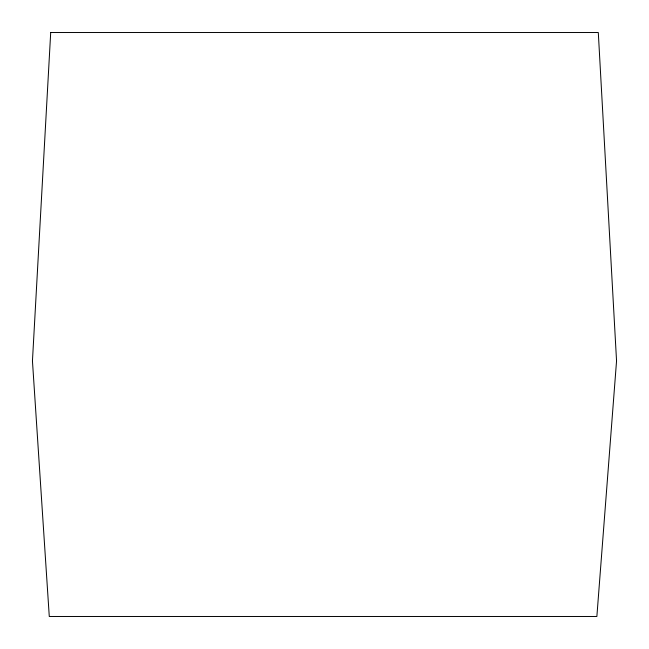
<?xml version="1.0" encoding="UTF-8"?>
<svg xmlns="http://www.w3.org/2000/svg" width="649" height="649" viewBox="0 0 649 649"><rect width="100%" height="100%" fill="white"/><g stroke="black" fill="none" stroke-linecap="round" stroke-linejoin="round"><path stroke-width="0.97" d="M50.703 32.523L32.45 360.933L49.275 616.477L596.869 616.477L616.55 360.933L598.297 32.523L50.703 32.523"/></g></svg>
